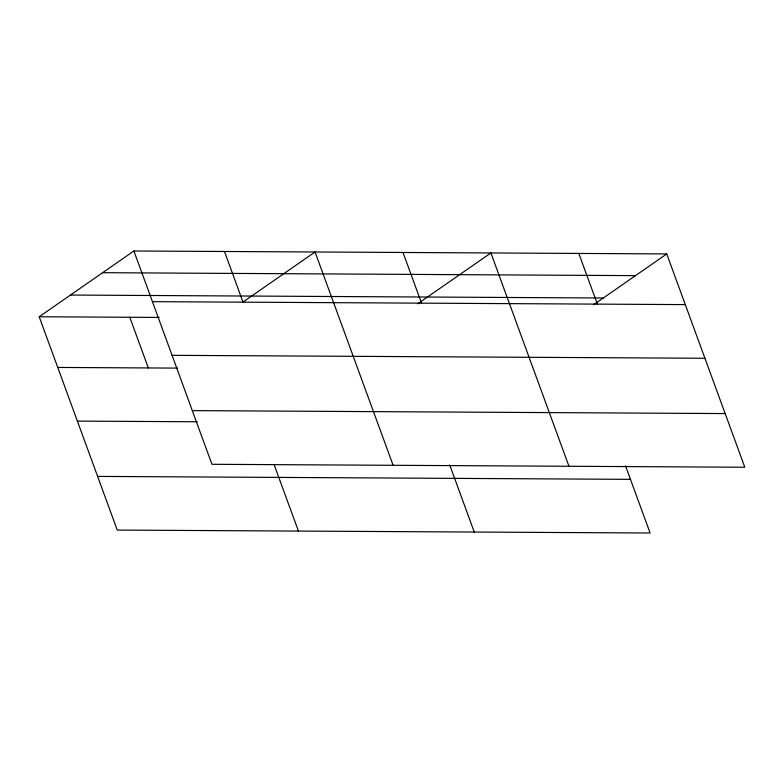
<?xml version="1.0" encoding="UTF-8"?>
<svg xmlns="http://www.w3.org/2000/svg" width="784" height="784" viewBox="0 0 784 784"><rect width="100%" height="100%" fill="white"/><g stroke="black" fill="none" stroke-linecap="round" stroke-linejoin="round"><path stroke-width="1.18" d="M625.514 465.804L650.103 533.012L117.257 530.072L39.2 316.765L133.897 250.988L666.743 253.928L744.8 467.235L211.954 464.295L133.897 250.988M242.824 302.163L315.06 251.987L393.117 465.294M417.696 303.81L490.902 252.958L568.959 466.264M593.527 304.79L666.743 253.928M102.645 272.695L635.491 275.635M70.452 295.058L603.298 297.998M152.439 301.664L685.285 304.604M39.2 316.765L159.162 317.432M172.078 355.328L704.924 358.268M57.742 367.441L177.703 368.108M192.315 410.62L725.161 413.57M77.381 421.106L197.343 421.772M97.618 476.407L630.463 479.347M578.817 253.448L597.369 304.123M402.986 252.477L421.527 303.143M449.673 464.834L474.261 532.042M224.479 251.488L243.02 302.163M274.243 464.99L298.43 531.072M129.781 317.265L148.333 367.941"/></g></svg>
